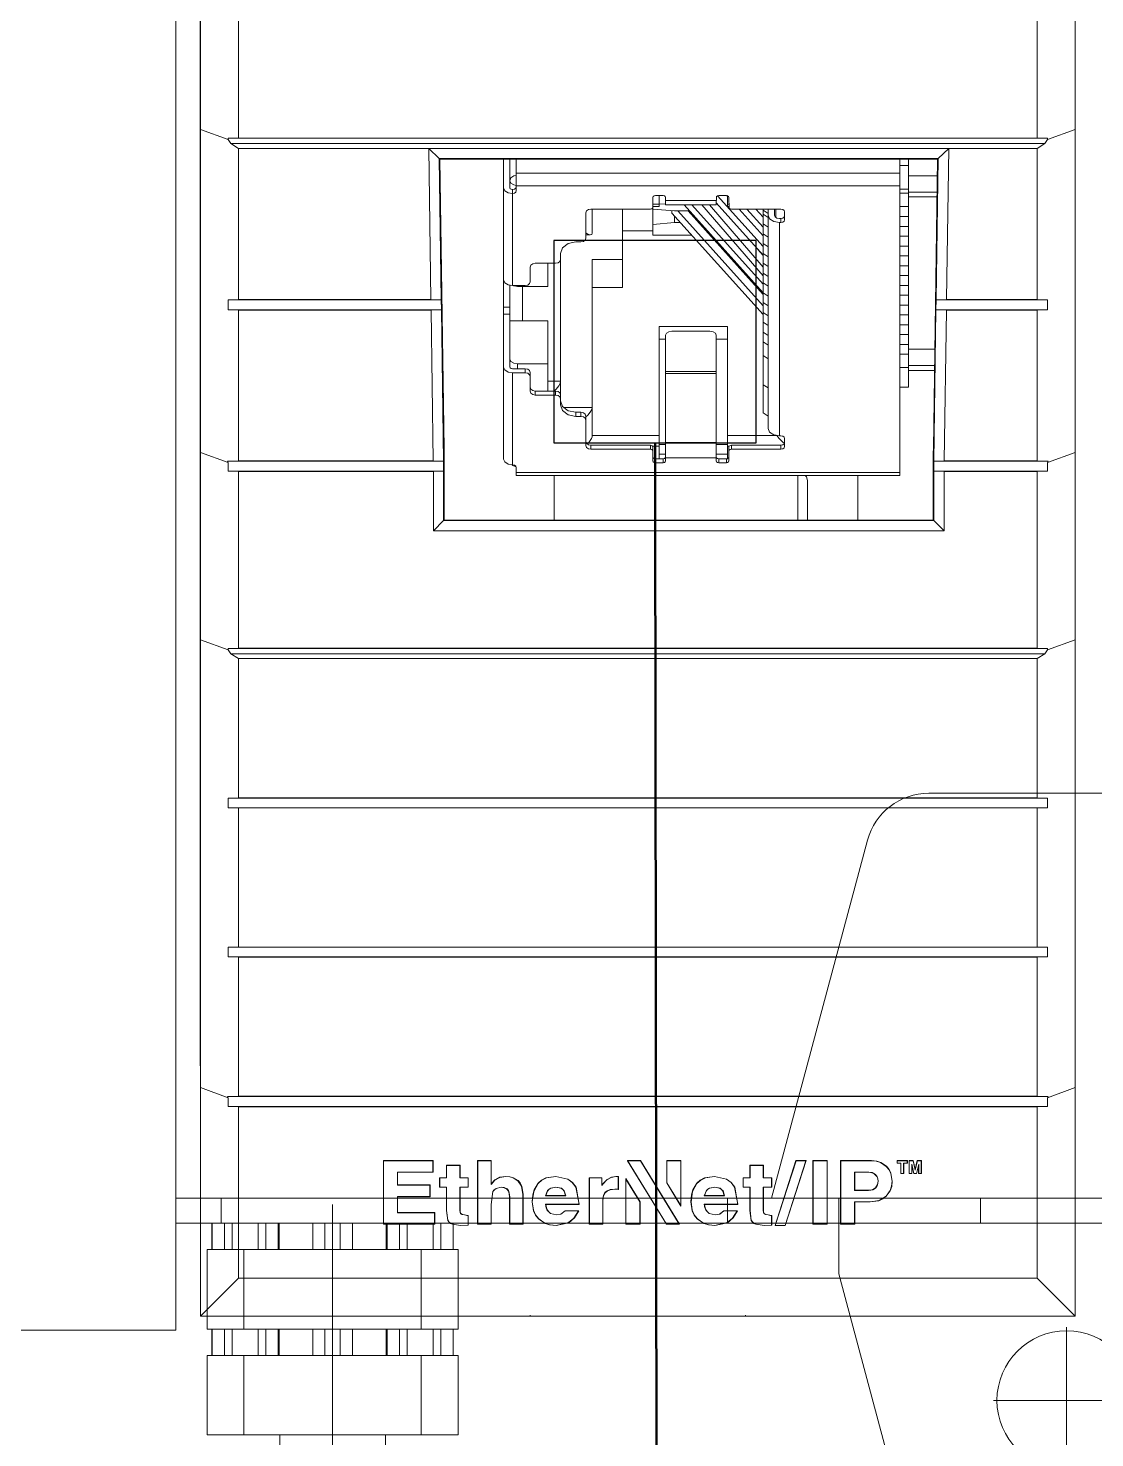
# Model space of a CAD drawing. Header units: millimetres. Extents: x 0 to 3780, y 0 to 2673.
# Drawn here: x 491.4 to 533.5, y 932.5 to 988.3 of the extents above; entities that cross this region are included whole.
import ezdxf
from ezdxf.enums import TextEntityAlignment as Align

# ---------------------------------------------------------------- set-up
doc = ezdxf.new("R2010")
doc.units = ezdxf.units.MM
for name, color, linetype, lineweight in [('AM_0', 7, 'Continuous', 5), ('AM_7', 7, 'Continuous', 5), ('AM_9', 6, 'Continuous', 5), ('EPLAN440', 73, 'Continuous', 5), ('EPLAN500', 7, 'Continuous', 5), ('EPLAN501', 7, 'Continuous', 5), ('EPLAN578', 7, 'Continuous', 5), ('EPLAN700', 12, 'Continuous', 5), ('EPLAN706', 5, 'Continuous', 5), ('EPLAN710', 5, 'Continuous', 5), ('EPLAN712', 5, 'Continuous', 5), ('EPLAN714', 7, 'Continuous', 5)]:
    doc.layers.add(name, color=color, linetype=linetype, lineweight=lineweight)
doc.styles.add('Tahoma', font='')
doc.styles.get('Tahoma').set_extended_font_data('Tahoma')

# ---------------------------------------------------------------- blocks, each defined once
blk = doc.blocks.new('5_45185')
at = {"layer": 'EPLAN578', "linetype": 'Continuous', "lineweight": 0, "ltscale": 4}
for p, q in [((0.019, 0), (0.019, 77.918)), ((0.019, 49.768), (0.019, 50.582)), ((0.019, 46.912), (1.119, 46.512)), ((33.085, 46.166), (33.388, 46.361)), ((33.388, 46.361), (33.485, 46.512)), ((1.519, 46.166), (33.085, 46.166)), ((9.038, 46.165), (9.125, 40.194)), ((9.453, 45.773), (9.478, 45.747)), ((12, 33.881), (12, 45.747)), ((12.5, 44.496), (12.5, 45.747)), ((27.65, 33.23), (27.65, 45.747)), ((29.089, 40.184), (29.171, 45.773)), ((0.019, 42.183), (0.019, 45.325)), ((12.5, 45.181), (27.65, 45.181)), ((27.65, 45.486), (28, 45.486)), ((12, 44.606), (12.047, 44.494)), ((12.29, 45.003), (12.4, 45.087)), ((12.29, 44.791), (12.4, 44.721)), ((12.4, 45.087), (12.5, 45.107)), ((12.4, 44.721), (12.5, 44.704)), ((12.425, 44.557), (12.48, 44.599)), ((12.48, 44.599), (12.5, 44.657)), ((12.5, 44.687), (27.65, 44.687)), ((28, 45.081), (29.136, 45.081)), ((12.047, 44.494), (12.175, 44.411)), ((12.175, 44.411), (12.35, 44.381)), ((12.263, 44.574), (12.3, 44.55)), ((12.3, 44.55), (12.35, 44.542)), ((12.35, 44.542), (12.425, 44.557)), ((12.35, 44.381), (12.425, 44.396)), ((12.425, 44.396), (12.48, 44.439)), ((12.48, 44.439), (12.5, 44.496)), ((17.9, 44.228), (17.913, 44.266)), ((17.9, 43.845), (17.9, 44.228)), ((17.913, 44.266), (17.95, 44.294)), ((17.95, 44.294), (18, 44.304)), ((18, 44.304), (18.3, 44.304)), ((18.15, 43.865), (18.15, 44.304)), ((18.3, 44.304), (18.35, 44.294)), ((18.35, 44.294), (18.387, 44.266)), ((18.387, 44.266), (18.4, 44.228)), ((18.4, 43.932), (18.4, 44.228)), ((18.4, 44.11), (20.4, 44.11)), ((20.413, 44.266), (20.45, 44.294)), ((20.45, 44.294), (20.5, 44.304)), ((20.452, 44.295), (22.25, 42.29)), ((20.5, 44.304), (20.8, 44.304)), ((20.8, 44.304), (20.85, 44.294)), ((20.823, 44.3), (20.85, 44.27)), ((20.85, 44.294), (20.887, 44.266)), ((20.887, 44.266), (20.9, 44.228)), ((20.9, 44.228), (20.913, 43.807)), ((27.65, 44.555), (28, 44.555)), ((27.65, 44.394), (28, 44.394)), ((28, 44.439), (29.126, 44.439)), ((28, 44.247), (29.124, 44.247)), ((15.277, 43.692), (15.35, 43.748)), ((15.35, 43.748), (15.45, 43.768)), ((15.45, 43.768), (17.8, 43.768)), ((15.5, 42.819), (15.5, 43.768)), ((16.7, 40.664), (16.7, 43.768)), ((17.8, 43.768), (17.85, 43.778)), ((17.85, 43.778), (17.887, 43.807)), ((17.887, 43.807), (17.9, 43.845)), ((17.9, 43.967), (18.15, 43.967)), ((17.9, 43.864), (18.15, 43.865)), ((17.9, 42.739), (17.9, 43.845)), ((17.9, 43.768), (18.75, 43.692)), ((18.15, 43.956), (18.4, 43.979)), ((18.75, 43.692), (19.346, 43.692)), ((18.75, 43.232), (18.75, 43.499)), ((18.886, 43.692), (22.25, 39.94)), ((19.13, 43.932), (22.25, 40.453)), ((19.29, 43.692), (22.25, 40.391)), ((19.44, 43.932), (22.25, 40.798)), ((19.832, 43.932), (22.25, 41.128)), ((20.129, 43.932), (22.25, 41.472)), ((20.4, 44.008), (22.25, 41.945)), ((20.85, 43.967), (20.9, 43.967)), ((20.913, 43.807), (20.95, 43.778)), ((20.95, 43.778), (21, 43.768)), ((21, 43.768), (22.95, 43.768)), ((21.3, 43.768), (22.25, 42.709)), ((21.609, 43.768), (22.25, 43.054)), ((21.963, 43.768), (22.25, 43.449)), ((22.25, 41.232), (22.25, 43.768)), ((22.25, 43.719), (22.45, 43.591)), ((22.25, 43.566), (22.45, 43.438)), ((22.45, 43.521), (22.51, 43.377)), ((22.75, 43.442), (22.75, 43.768)), ((22.95, 43.768), (23.025, 43.753)), ((23.025, 43.753), (23.08, 43.711)), ((23.08, 43.711), (23.1, 43.653)), ((23.08, 43.45), (23.1, 43.508)), ((23.1, 43.347), (23.1, 43.653)), ((27.65, 43.863), (28, 43.863)), ((27.65, 43.48), (28, 43.48)), ((12, 43.032), (12, 43.1)), ((16.7, 42.913), (17.9, 42.913)), ((17.9, 43.155), (18.75, 43.232)), ((18.75, 43.232), (18.989, 43.232)), ((19.702, 43.232), (19.758, 43.232)), ((22.25, 43.183), (22.45, 43.055)), ((22.51, 43.377), (22.675, 43.271)), ((22.675, 43.271), (22.9, 43.232)), ((22.727, 43.457), (22.8, 43.41)), ((22.8, 43.41), (22.9, 43.393)), ((22.9, 43.393), (22.95, 43.393)), ((22.9, 43.232), (22.95, 43.232)), ((22.95, 43.393), (23.025, 43.408)), ((23.025, 43.408), (23.08, 43.45)), ((23.025, 43.247), (23.08, 43.289)), ((23.08, 43.289), (23.1, 43.347)), ((27.65, 43.084), (28, 43.084)), ((14.33, 42.236), (14.55, 42.404)), ((14.55, 42.404), (14.85, 42.466)), ((14.85, 42.466), (15.05, 42.466)), ((15.05, 42.466), (15.15, 42.486)), ((15.15, 42.486), (15.223, 42.543)), ((15.223, 42.543), (15.25, 42.619)), ((15.25, 42.825), (15.328, 42.777)), ((15.25, 42.749), (15.425, 42.749)), ((15.328, 42.777), (15.425, 42.749)), ((15.425, 42.749), (15.48, 42.766)), ((15.48, 42.766), (15.5, 42.819)), ((17.9, 42.739), (19.431, 42.739)), ((20.145, 42.739), (20.2, 42.739)), ((22.25, 42.788), (22.45, 42.66)), ((22.25, 42.405), (22.45, 42.277)), ((27.65, 42.701), (28, 42.701)), ((22.044, 42.175), (22.25, 41.936)), ((22.16, 42.046), (22.164, 42.036)), ((22.25, 42.01), (22.45, 41.881)), ((27.65, 42.306), (28, 42.306)), ((27.65, 41.923), (28, 41.923)), ((0.019, 37.879), (0.019, 41.635)), ((13.077, 41.547), (13.15, 41.603)), ((13.15, 41.603), (13.25, 41.623)), ((13.25, 41.623), (14.05, 41.623)), ((13.75, 40.712), (13.75, 41.623)), ((14.05, 41.623), (14.15, 41.644)), ((14.15, 41.644), (14.223, 41.7)), ((14.223, 41.7), (14.25, 41.777)), ((15.5, 41.774), (16.7, 41.774)), ((22.25, 41.627), (22.45, 41.498)), ((27.65, 41.528), (28, 41.528)), ((12, 40.967), (12.047, 40.855)), ((12.047, 40.855), (12.175, 40.772)), ((12.175, 40.772), (12.35, 40.742)), ((12.25, 37.52), (12.25, 40.76)), ((12.392, 40.742), (12.4, 40.737)), ((12.4, 40.737), (12.55, 40.712)), ((12.75, 39.351), (12.75, 40.712)), ((12.85, 40.742), (12.95, 40.763)), ((12.95, 40.763), (13.023, 40.819)), ((13.023, 40.819), (13.05, 40.896)), ((22.25, 41.232), (22.45, 41.103)), ((22.25, 39.675), (22.25, 41.232)), ((22.25, 40.849), (22.45, 40.72)), ((27.65, 41.145), (28, 41.145)), ((27.65, 40.749), (28, 40.749)), ((0.019, 40.236), (0.019, 40.601)), ((1.119, 39.784), (1.119, 40.184)), ((9.125, 40.194), (9.535, 40.184)), ((15.5, 40.664), (16.7, 40.664)), ((22.25, 40.453), (22.45, 40.325)), ((27.65, 40.366), (28, 40.366)), ((29.083, 39.784), (29.089, 40.184)), ((33.485, 39.784), (33.485, 40.184)), ((0.019, 39.372), (0.019, 40.111)), ((1.519, 39.775), (9.131, 39.775)), ((12, 39.891), (12.25, 39.891)), ((12, 39.609), (12.25, 39.609)), ((22.25, 40.07), (22.45, 39.942)), ((22.25, 39.675), (22.45, 39.546)), ((22.25, 35.714), (22.25, 39.675)), ((27.65, 39.971), (28, 39.971)), ((27.65, 39.588), (28, 39.588)), ((29.492, 39.775), (33.085, 39.775)), ((33.085, 39.775), (33.485, 39.784)), ((12.25, 39.351), (13.75, 39.351)), ((13.75, 36.575), (13.75, 39.351)), ((18.15, 39.121), (20.85, 39.121)), ((18.15, 33.894), (18.15, 39.121)), ((20.85, 33.904), (20.85, 39.121)), ((22.25, 39.292), (22.45, 39.163)), ((27.65, 39.193), (28, 39.193)), ((18.15, 38.623), (18.4, 38.623)), ((18.4, 38.777), (18.433, 38.857)), ((18.4, 33.81), (18.4, 38.777)), ((18.433, 38.857), (18.525, 38.916)), ((18.525, 38.916), (18.65, 38.938)), ((18.65, 38.938), (20.15, 38.938)), ((20.367, 38.857), (20.4, 38.777)), ((20.4, 33.81), (20.4, 38.777)), ((20.4, 38.623), (20.85, 38.623)), ((22.25, 38.897), (22.45, 38.768)), ((22.25, 38.514), (22.45, 38.385)), ((27.65, 38.81), (28, 38.81)), ((22.25, 37.982), (22.45, 37.853)), ((27.65, 38.415), (28, 38.415)), ((27.65, 38.032), (28, 38.032)), ((28, 38.223), (29.035, 38.223)), ((0.019, 34.251), (0.019, 37.605)), ((12, 37.52), (12.047, 37.408)), ((12.047, 37.408), (12.175, 37.325)), ((12.25, 37.84), (12.29, 37.744)), ((12.25, 37.52), (12.263, 37.488)), ((12.263, 37.488), (12.3, 37.464)), ((12.29, 37.744), (12.4, 37.673)), ((12.3, 37.464), (12.35, 37.456)), ((12.35, 37.456), (12.85, 37.456)), ((12.4, 37.673), (12.55, 37.647)), ((12.55, 37.647), (13.75, 37.647)), ((12.55, 37.456), (12.55, 37.647)), ((12.85, 37.456), (12.95, 37.435)), ((12.95, 37.435), (13.023, 37.379)), ((13.023, 37.379), (13.05, 37.303)), ((18.4, 37.35), (20.4, 37.35)), ((27.65, 37.5), (28, 37.5)), ((28, 37.58), (29.026, 37.58)), ((28, 37.389), (29.023, 37.389)), ((12.175, 37.325), (12.35, 37.295)), ((12.35, 37.295), (12.85, 37.295)), ((12.95, 37.275), (13.023, 37.219)), ((13.023, 37.219), (13.05, 37.142)), ((13.05, 36.567), (13.05, 37.303)), ((14.175, 36.774), (14.23, 36.875)), ((14.23, 36.875), (14.25, 36.959)), ((18.4, 37.263), (20.4, 37.263)), ((22.25, 36.825), (22.45, 36.696)), ((12, 36.091), (12, 36.556)), ((13.05, 36.728), (13.077, 36.652)), ((13.05, 36.567), (13.077, 36.491)), ((13.077, 36.652), (13.15, 36.595)), ((13.077, 36.491), (13.15, 36.435)), ((13.15, 36.595), (13.25, 36.575)), ((13.15, 36.435), (13.25, 36.414)), ((13.25, 36.575), (14.05, 36.575)), ((13.992, 36.575), (14.078, 36.653)), ((14.05, 36.575), (14.15, 36.554)), ((14.078, 36.653), (14.175, 36.774)), ((14.15, 36.554), (14.223, 36.498)), ((14.15, 36.394), (14.223, 36.338)), ((14.223, 36.498), (14.25, 36.422)), ((14.223, 36.338), (14.25, 36.261)), ((27.65, 36.73), (28, 36.73)), ((27.65, 33.477), (27.65, 36.455)), ((14.25, 36.192), (14.33, 35.962)), ((14.25, 36.031), (14.33, 35.801)), ((14.33, 35.962), (14.55, 35.794)), ((14.33, 35.801), (14.55, 35.633)), ((14.379, 35.925), (15.5, 35.925)), ((14.55, 35.794), (14.85, 35.732)), ((14.85, 35.732), (15.05, 35.732)), ((15.05, 35.732), (15.15, 35.712)), ((15.15, 35.712), (15.223, 35.656)), ((15.328, 35.619), (15.425, 35.739)), ((15.425, 35.739), (15.48, 35.841)), ((15.48, 35.841), (15.5, 35.925)), ((22.25, 35.714), (22.45, 35.586)), ((14.55, 35.633), (14.85, 35.572)), ((15.15, 35.551), (15.223, 35.495)), ((15.223, 35.656), (15.25, 35.579)), ((15.223, 35.495), (15.25, 35.418)), ((15.25, 35.548), (15.328, 35.619)), ((15.25, 34.422), (15.25, 35.579)), ((15.25, 34.583), (15.277, 34.507)), ((15.36, 34.544), (15.465, 34.696)), ((15.465, 34.696), (15.492, 34.764)), ((15.492, 34.764), (15.5, 34.814)), ((20.85, 34.814), (22.792, 34.814)), ((22.51, 34.95), (22.675, 34.844)), ((22.675, 34.844), (22.9, 34.806)), ((22.888, 34.692), (23.046, 34.539)), ((22.95, 34.806), (23.025, 34.79)), ((23.025, 34.79), (23.08, 34.748)), ((23.08, 34.748), (23.1, 34.691)), ((23.1, 34.384), (23.1, 34.691)), ((0.019, 34.148), (1.119, 33.748)), ((15.25, 34.422), (15.277, 34.346)), ((15.277, 34.507), (15.35, 34.451)), ((15.277, 34.346), (15.35, 34.29)), ((15.301, 34.488), (15.36, 34.544)), ((15.35, 34.451), (15.45, 34.43)), ((15.35, 34.29), (15.45, 34.269)), ((15.45, 34.43), (17.8, 34.43)), ((17.8, 34.43), (17.834, 34.425)), ((17.834, 34.425), (17.864, 34.412)), ((17.85, 34.259), (17.887, 34.231)), ((17.864, 34.412), (17.887, 34.392)), ((17.887, 34.231), (17.9, 34.193)), ((17.894, 34.38), (17.9, 34.353)), ((17.9, 33.81), (17.9, 34.353)), ((18.15, 34.46), (18.4, 34.46)), ((18.15, 34.077), (18.4, 34.077)), ((18.4, 34.545), (20.4, 34.545)), ((20.4, 34.46), (20.85, 34.46)), ((20.4, 34.077), (20.85, 34.077)), ((20.85, 34.392), (20.913, 34.392)), ((20.9, 34.353), (20.902, 34.367)), ((20.9, 33.81), (20.9, 34.353)), ((20.9, 34.193), (20.913, 34.231)), ((20.902, 34.367), (20.913, 34.392)), ((20.913, 34.392), (20.936, 34.412)), ((20.913, 34.231), (20.95, 34.259)), ((20.936, 34.412), (20.966, 34.425)), ((20.95, 34.259), (21, 34.269)), ((20.966, 34.425), (21, 34.43)), ((21, 34.43), (22.95, 34.43)), ((22.95, 34.43), (23.025, 34.445)), ((23.025, 34.445), (23.08, 34.487)), ((23.025, 34.285), (23.08, 34.327)), ((23.046, 34.539), (23.087, 34.509)), ((23.08, 34.487), (23.1, 34.545)), ((23.08, 34.327), (23.1, 34.384)), ((1.084, 33.802), (1.119, 33.748)), ((1.119, 33.402), (1.119, 33.748)), ((9.219, 33.813), (9.628, 33.803)), ((9.629, 33.402), (9.629, 33.802)), ((12, 33.881), (12.047, 33.769)), ((12.047, 33.769), (12.175, 33.687)), ((12.175, 33.687), (12.35, 33.656)), ((12.335, 33.659), (12.366, 33.624)), ((12.366, 33.624), (12.475, 33.574)), ((12.425, 33.641), (12.48, 33.599)), ((12.475, 33.574), (12.489, 33.572)), ((12.48, 33.599), (12.5, 33.542)), ((12.5, 33.23), (12.5, 33.542)), ((17.9, 33.97), (17.913, 33.932)), ((17.9, 33.81), (17.913, 33.771)), ((17.913, 33.932), (17.95, 33.904)), ((17.913, 33.771), (17.95, 33.743)), ((17.95, 33.904), (18, 33.894)), ((17.95, 33.743), (18, 33.733)), ((18, 33.894), (18.3, 33.894)), ((18.3, 33.894), (18.35, 33.904)), ((18.35, 33.904), (18.387, 33.932)), ((18.35, 33.743), (18.387, 33.771)), ((18.387, 33.932), (18.4, 33.97)), ((18.387, 33.771), (18.4, 33.81)), ((18.4, 33.927), (20.4, 33.927)), ((20.4, 33.97), (20.413, 33.932)), ((20.4, 33.81), (20.413, 33.771)), ((20.413, 33.932), (20.45, 33.904)), ((20.413, 33.771), (20.45, 33.743)), ((20.45, 33.904), (20.5, 33.894)), ((20.45, 33.743), (20.5, 33.733)), ((20.5, 33.894), (20.8, 33.894)), ((20.8, 33.894), (20.817, 33.895)), ((20.817, 33.895), (20.85, 33.904)), ((20.85, 33.904), (20.877, 33.921)), ((20.85, 33.876), (20.85, 33.894)), ((20.85, 33.743), (20.887, 33.771)), ((20.877, 33.921), (20.894, 33.944)), ((20.887, 33.771), (20.9, 33.81)), ((20.894, 33.944), (20.9, 33.97)), ((28.995, 33.802), (33.52, 33.802)), ((33.485, 33.402), (33.485, 33.748)), ((1.519, 33.395), (9.223, 33.395)), ((9.223, 33.395), (9.629, 33.402)), ((9.223, 31.045), (9.223, 33.395)), ((9.629, 31.45), (9.629, 33.402)), ((12.5, 33.35), (27.65, 33.35)), ((12.5, 33.23), (27.65, 33.23)), ((14, 31.47), (14, 33.23)), ((23.62, 31.47), (23.62, 33.23)), ((23.916, 33.23), (23.964, 33.176)), ((23.964, 33.176), (24, 33.041)), ((24, 31.47), (24, 33.041)), ((26, 31.47), (26, 33.23)), ((28.995, 33.402), (29.4, 33.395)), ((33.085, 33.395), (33.485, 33.402)), ((0.019, 28.028), (0.019, 28.76)), ((0.019, 25.974), (0.019, 28.302)), ((0.019, 27.038), (0.019, 27.611)), ((0.019, 26.741), (1.119, 26.341)), ((33.388, 26.19), (33.485, 26.341)), ((0.019, 23.437), (0.019, 26.129)), ((0.019, 25.879), (0.019, 25.973)), ((0.019, 25.298), (0.019, 25.666)), ((1.519, 25.995), (33.085, 25.995)), ((33.085, 25.995), (33.388, 26.19)), ((0.019, 25.493), (0.019, 25.515)), ((0.019, 24.966), (0.019, 25.298)), ((0.019, 25.171), (0.019, 25.242)), ((0.019, 24.598), (0.019, 24.966)), ((0.019, 24.838), (0.019, 24.943)), ((0.019, 24.793), (0.019, 24.815)), ((0.019, 24.292), (0.019, 24.598)), ((0.019, 24.471), (0.019, 24.542)), ((0.019, 23.898), (0.019, 24.292)), ((0.019, 24.093), (0.019, 24.115)), ((0.019, 23.592), (0.019, 23.898)), ((0.019, 23.771), (0.019, 23.842)), ((0.019, 23.283), (0.019, 23.437)), ((0.019, 23.285), (0.019, 23.379)), ((0.019, 23.285), (0.019, 23.129)), ((0.019, 23.191), (0.019, 23.216)), ((0.019, 23.191), (0.019, 20.498)), ((0.019, 21.647), (0.019, 22.22)), ((1.119, 20.101), (1.119, 20.483)), ((1.519, 20.092), (33.085, 20.092)), ((33.085, 20.092), (33.485, 20.101)), ((33.485, 20.101), (33.485, 20.483)), ((1.119, 14.198), (1.119, 14.58)), ((33.485, 14.198), (33.485, 14.58)), ((1.519, 14.189), (33.085, 14.189)), ((33.085, 14.189), (33.485, 14.198)), ((0.019, 9.032), (1.119, 8.632)), ((1.084, 8.686), (1.119, 8.632)), ((1.119, 8.286), (1.119, 8.632)), ((33.485, 8.286), (33.485, 8.632)), ((1.519, 8.279), (33.085, 8.279)), ((33.085, 8.279), (33.485, 8.286)), ((7.25, 3.633), (7.25, 6.147)), ((7.257, 6.14), (9.207, 6.14)), ((10.972, 3.633), (10.972, 6.147)), ((10.979, 6.14), (11.501, 6.14)), ((11.501, 6.14), (11.508, 6.147)), ((11.501, 5.206), (11.501, 6.14)), ((16.888, 6.147), (16.9, 6.14)), ((17.411, 6.147), (18.944, 3.633)), ((18.443, 5.267), (18.443, 6.147)), ((18.45, 6.14), (18.998, 6.14)), ((23.128, 3.58), (23.95, 6.147)), ((23.552, 6.14), (23.94, 6.14)), ((23.94, 6.14), (23.95, 6.147)), ((24.223, 3.633), (24.223, 6.147)), ((24.23, 6.14), (24.778, 6.14)), ((25.313, 3.633), (25.313, 6.147)), ((25.32, 6.14), (26.535, 6.14)), ((26.535, 6.147), (26.741, 6.127)), ((27.545, 6.043), (27.545, 6.147)), ((27.552, 6.14), (27.949, 6.14)), ((28.017, 5.633), (28.017, 6.147)), ((28.024, 6.14), (28.176, 6.14)), ((28.181, 6.147), (28.263, 5.803)), ((28.263, 5.803), (28.344, 6.147)), ((28.349, 6.14), (28.502, 6.14)), ((7.804, 5.177), (7.804, 5.692)), ((7.811, 5.685), (9.214, 5.685)), ((10.269, 5.955), (10.276, 5.962)), ((10.269, 5.464), (10.269, 5.955)), ((22.26, 5.955), (22.267, 5.962)), ((22.26, 5.464), (22.26, 5.955)), ((25.867, 4.969), (25.867, 5.692)), ((25.874, 5.685), (26.429, 5.685)), ((26.429, 5.692), (26.558, 5.672)), ((26.554, 5.666), (26.622, 5.636)), ((26.558, 5.672), (26.626, 5.642)), ((26.622, 5.636), (26.685, 5.591)), ((26.626, 5.642), (26.69, 5.597)), ((26.69, 5.597), (26.763, 5.502)), ((26.725, 6.123), (26.894, 6.072)), ((26.741, 6.127), (26.908, 6.074)), ((26.894, 6.072), (27.12, 5.921)), ((26.908, 6.074), (27.125, 5.926)), ((27.125, 5.926), (27.23, 5.797)), ((27.228, 5.788), (27.302, 5.632)), ((27.23, 5.797), (27.304, 5.647)), ((27.302, 5.632), (27.347, 5.339)), ((27.304, 5.647), (27.354, 5.339)), ((27.692, 6.043), (27.699, 6.05)), ((27.692, 5.633), (27.692, 6.043)), ((28.212, 5.64), (28.314, 5.64)), ((28.319, 5.633), (28.393, 5.944)), ((28.393, 5.633), (28.393, 5.944)), ((9.469, 5.094), (9.469, 5.471)), ((9.476, 5.464), (9.747, 5.464)), ((9.74, 5.094), (9.747, 5.101)), ((10.269, 4.173), (10.269, 5.101)), ((10.276, 5.094), (10.601, 5.094)), ((10.594, 5.464), (10.601, 5.471)), ((10.601, 5.094), (10.601, 5.471)), ((11.622, 4.994), (11.705, 5.05)), ((11.632, 4.993), (11.708, 5.044)), ((11.649, 5.379), (11.844, 5.483)), ((11.653, 5.391), (11.836, 5.488)), ((11.708, 5.044), (11.908, 5.096)), ((11.836, 5.488), (12.088, 5.525)), ((11.844, 5.483), (12.088, 5.518)), ((11.908, 5.103), (12.025, 5.084)), ((12.023, 5.077), (12.13, 5.022)), ((12.025, 5.084), (12.134, 5.028)), ((12.088, 5.525), (12.248, 5.511)), ((12.134, 5.028), (12.186, 4.97)), ((12.239, 5.506), (12.376, 5.467)), ((12.248, 5.511), (12.384, 5.471)), ((12.376, 5.467), (12.566, 5.353)), ((12.384, 5.471), (12.57, 5.359)), ((12.711, 5.136), (12.76, 4.809)), ((12.718, 5.136), (12.767, 4.809)), ((13.191, 4.932), (13.367, 5.249)), ((13.207, 4.999), (13.362, 5.253)), ((13.367, 5.249), (13.515, 5.378)), ((13.498, 5.374), (13.667, 5.462)), ((13.515, 5.378), (13.698, 5.465)), ((13.667, 5.462), (14.061, 5.525)), ((13.698, 5.465), (14.061, 5.518)), ((13.867, 5.064), (14.068, 5.103)), ((13.879, 5.062), (14.068, 5.096)), ((14.061, 5.525), (14.534, 5.419)), ((14.068, 5.103), (14.282, 5.056)), ((14.256, 5.061), (14.335, 5.011)), ((14.282, 5.056), (14.335, 5.011)), ((14.534, 5.419), (14.718, 5.288)), ((14.713, 5.282), (14.854, 5.099)), ((14.718, 5.288), (14.86, 5.103)), ((14.86, 5.103), (14.985, 4.415)), ((15.385, 3.633), (15.385, 5.471)), ((15.392, 5.464), (15.88, 5.464)), ((15.88, 5.175), (15.912, 5.219)), ((15.918, 5.215), (16.074, 5.382)), ((16.074, 5.382), (16.244, 5.484)), ((16.092, 5.405), (16.259, 5.497)), ((16.209, 5.001), (16.389, 5.021)), ((16.244, 5.484), (16.432, 5.518)), ((16.259, 5.497), (16.432, 5.525)), ((16.389, 5.021), (16.527, 5.014)), ((16.432, 5.525), (16.534, 5.52)), ((16.827, 3.633), (16.827, 5.436)), ((16.834, 5.411), (17.381, 4.519)), ((19.462, 4.932), (19.638, 5.249)), ((19.478, 4.999), (19.633, 5.253)), ((19.638, 5.249), (19.786, 5.378)), ((19.768, 5.374), (19.938, 5.462)), ((19.786, 5.378), (19.969, 5.465)), ((19.938, 5.462), (20.331, 5.525)), ((19.969, 5.465), (20.331, 5.518)), ((20.138, 5.064), (20.339, 5.103)), ((20.15, 5.062), (20.339, 5.096)), ((20.331, 5.525), (20.805, 5.419)), ((20.339, 5.103), (20.553, 5.056)), ((20.527, 5.061), (20.606, 5.011)), ((20.553, 5.056), (20.606, 5.011)), ((20.805, 5.419), (20.989, 5.288)), ((20.984, 5.282), (21.125, 5.099)), ((20.989, 5.288), (21.131, 5.103)), ((21.131, 5.103), (21.256, 4.415)), ((21.459, 5.094), (21.459, 5.471)), ((21.466, 5.464), (21.738, 5.464)), ((21.731, 5.094), (21.738, 5.101)), ((22.26, 4.173), (22.26, 5.101)), ((22.267, 5.094), (22.592, 5.094)), ((22.585, 5.464), (22.592, 5.471)), ((22.592, 5.094), (22.592, 5.471)), ((26.587, 5.006), (26.687, 5.069)), ((26.589, 4.999), (26.691, 5.064)), ((26.691, 5.064), (26.74, 5.119)), ((26.74, 5.119), (26.775, 5.186)), ((26.757, 5.5), (26.783, 5.426)), ((26.763, 5.502), (26.789, 5.428)), ((26.772, 5.199), (26.792, 5.333)), ((26.775, 5.186), (26.799, 5.333)), ((26.783, 5.426), (26.792, 5.333)), ((26.789, 5.428), (26.799, 5.333)), ((26.792, 5.333), (26.799, 5.333)), ((27.274, 4.97), (27.329, 5.142)), ((27.275, 4.956), (27.332, 5.126)), ((7.804, 4.088), (7.804, 4.729)), ((7.811, 4.722), (9.092, 4.722)), ((11.573, 4.923), (11.632, 4.993)), ((12.186, 4.97), (12.224, 4.868)), ((12.224, 4.868), (12.238, 4.712)), ((12.231, 4.712), (12.238, 4.712)), ((12.231, 3.633), (12.231, 4.712)), ((13.125, 4.522), (13.148, 4.791)), ((13.148, 4.791), (13.207, 4.999)), ((13.657, 4.756), (13.666, 4.763)), ((13.733, 4.942), (13.797, 5.013)), ((13.739, 4.961), (13.797, 5.013)), ((14.394, 4.94), (14.449, 4.763)), ((14.397, 4.948), (14.456, 4.756)), ((14.449, 4.763), (14.456, 4.756)), ((15.938, 4.73), (16.007, 4.877)), ((15.94, 4.764), (16.002, 4.882)), ((16.007, 4.877), (16.091, 4.946)), ((16.087, 4.952), (16.209, 5.001)), ((16.091, 4.946), (16.212, 4.995)), ((16.212, 4.995), (16.389, 5.014)), ((19.396, 4.522), (19.419, 4.791)), ((19.419, 4.791), (19.478, 4.999)), ((19.928, 4.756), (19.937, 4.763)), ((20.665, 4.94), (20.719, 4.763)), ((20.668, 4.948), (20.727, 4.756)), ((20.719, 4.763), (20.727, 4.756)), ((26.422, 4.976), (26.512, 4.984)), ((26.484, 4.52), (26.838, 4.576)), ((26.512, 4.984), (26.587, 5.006)), ((26.513, 4.977), (26.589, 4.999)), ((26.827, 4.564), (26.985, 4.637)), ((26.838, 4.576), (27.113, 4.743)), ((26.985, 4.637), (27.118, 4.738)), ((27.118, 4.738), (27.275, 4.956)), ((9.74, 4.169), (9.747, 4.169)), ((10.276, 4.094), (10.297, 4.047)), ((10.282, 4.097), (10.302, 4.052)), ((10.302, 4.052), (10.38, 4.02)), ((10.353, 4.02), (10.455, 4.003)), ((10.38, 4.02), (10.456, 4.009)), ((10.456, 4.009), (10.601, 3.972)), ((10.594, 3.967), (10.601, 3.972)), ((10.601, 3.596), (10.601, 3.972)), ((13.18, 4.164), (13.262, 3.99)), ((13.182, 4.182), (13.263, 4.001)), ((13.262, 3.99), (13.379, 3.84)), ((13.263, 4.001), (13.384, 3.845)), ((13.654, 4.422), (13.661, 4.415)), ((13.679, 4.276), (13.726, 4.172)), ((13.845, 4.058), (14.09, 4.003)), ((13.85, 4.063), (14.09, 4.01)), ((14.09, 4.01), (14.262, 4.035)), ((14.265, 4.028), (14.435, 4.156)), ((14.435, 4.156), (14.956, 4.156)), ((14.772, 3.869), (14.956, 4.156)), ((14.795, 3.887), (14.968, 4.163)), ((14.956, 4.156), (14.968, 4.163)), ((14.978, 4.422), (14.985, 4.415)), ((19.451, 4.164), (19.533, 3.99)), ((19.452, 4.182), (19.534, 4.001)), ((19.533, 3.99), (19.649, 3.84)), ((19.534, 4.001), (19.655, 3.845)), ((19.925, 4.422), (19.932, 4.415)), ((19.95, 4.276), (19.996, 4.172)), ((20.116, 4.058), (20.361, 4.003)), ((20.12, 4.063), (20.361, 4.01)), ((20.361, 4.01), (20.533, 4.035)), ((20.536, 4.028), (20.705, 4.156)), ((20.705, 4.156), (21.227, 4.156)), ((21.042, 3.869), (21.227, 4.156)), ((21.066, 3.887), (21.239, 4.163)), ((21.227, 4.156), (21.239, 4.163)), ((21.249, 4.422), (21.256, 4.415)), ((21.731, 4.169), (21.738, 4.169)), ((22.267, 4.094), (22.287, 4.047)), ((22.273, 4.097), (22.292, 4.052)), ((22.292, 4.052), (22.37, 4.02)), ((22.343, 4.02), (22.446, 4.003)), ((22.37, 4.02), (22.447, 4.009)), ((22.447, 4.009), (22.592, 3.972)), ((22.585, 3.967), (22.592, 3.972)), ((22.592, 3.596), (22.592, 3.972)), ((9.794, 3.789), (9.836, 3.727)), ((9.836, 3.727), (9.898, 3.676)), ((9.844, 3.708), (9.9, 3.667)), ((9.898, 3.676), (9.981, 3.637)), ((9.9, 3.667), (9.978, 3.631)), ((9.981, 3.637), (10.297, 3.587)), ((10.297, 3.587), (10.594, 3.602)), ((13.384, 3.845), (13.643, 3.666)), ((13.622, 3.668), (13.817, 3.605)), ((13.643, 3.666), (13.843, 3.607)), ((13.817, 3.605), (14.072, 3.58)), ((13.843, 3.607), (14.072, 3.587)), ((14.072, 3.587), (14.567, 3.7)), ((14.571, 3.693), (14.795, 3.887)), ((18.434, 3.64), (18.932, 3.64)), ((18.932, 3.64), (18.944, 3.633)), ((19.655, 3.845), (19.914, 3.666)), ((19.893, 3.668), (20.088, 3.605)), ((19.914, 3.666), (20.114, 3.607)), ((20.088, 3.605), (20.342, 3.58)), ((20.114, 3.607), (20.342, 3.587)), ((20.342, 3.587), (20.838, 3.7)), ((20.841, 3.693), (21.066, 3.887)), ((21.785, 3.789), (21.827, 3.727)), ((21.827, 3.727), (21.889, 3.676)), ((21.835, 3.708), (21.891, 3.667)), ((21.889, 3.676), (21.971, 3.637)), ((21.891, 3.667), (21.969, 3.631)), ((21.971, 3.637), (22.287, 3.587)), ((22.287, 3.587), (22.585, 3.602)), ((22.725, 3.58), (22.734, 3.587)), ((0.019, 0), (1.519, 1.5)), ((0.019, 0), (24.668, 0)), ((21.552, 0), (21.552, 0.04)), ((24.668, 0), (34.585, 0))]:
    blk.add_line(p, q, dxfattribs=at)
for points in [[(0.008, 9.9), (0, 135.9), (0.008, 135.9)], [(0.008, 77.918), (0.008, 9.9), (0.019, 9.9)], [(0.019, 77.655), (34.585, 77.655), (34.585, 0)], [(1.519, 51.438), (1.519, 46.573), (33.085, 46.573)], [(33.085, 51.438), (33.085, 46.573), (33.485, 46.566)], [(33.485, 46.566), (33.485, 46.512), (34.585, 46.912)], [(1.519, 46.573), (1.119, 46.566), (33.485, 46.566)], [(1.119, 46.566), (1.119, 46.512), (1.216, 46.361)], [(1.519, 46.166), (1.216, 46.361), (33.388, 46.361)], [(1.519, 46.166), (1.519, 40.194), (9.125, 40.194)], [(9.453, 45.773), (9.038, 46.165), (29.586, 46.165)], [(9.535, 40.184), (9.453, 45.773), (29.171, 45.773)], [(9.646, 34.288), (9.478, 45.747), (29.146, 45.747)], [(12.263, 44.574), (12.25, 44.606), (12.25, 45.747)], [(28, 36.73), (28, 38.415), (28, 40.749), (28, 41.528), (28, 45.747)], [(28.976, 33.966), (28.976, 34.064), (28.976, 34.155), (28.978, 34.288), (29.146, 45.747)], [(29.146, 45.747), (29.171, 45.773), (29.586, 46.165)], [(29.586, 46.165), (29.498, 40.194), (33.085, 40.194)], [(33.085, 46.166), (33.085, 40.194), (33.485, 40.184)], [(12.29, 44.791), (12.25, 44.888), (12.29, 45.003)], [(12.85, 40.742), (12.35, 40.742), (12.35, 44.542)], [(18.4, 43.932), (20.4, 43.932), (20.413, 44.266)], [(20.9, 43.865), (20.85, 43.865), (20.85, 44.294)], [(15.25, 42.619), (15.25, 43.615), (15.277, 43.692)], [(18.649, 43.701), (18.649, 43.611), (22.25, 39.596)], [(22.51, 34.95), (22.45, 35.095), (22.45, 43.768)], [(22.7, 43.768), (22.7, 43.521), (22.727, 43.457)], [(22.9, 43.232), (22.9, 34.806), (22.95, 34.806)], [(22.95, 43.393), (22.95, 43.232), (23.025, 43.247)], [(20.34, 42.583), (20.34, 42.528), (20.39, 42.528)], [(14.25, 36.031), (14.25, 36.422), (14.25, 42.006), (14.33, 42.236)], [(13.05, 40.896), (13.05, 41.47), (13.077, 41.547)], [(18.15, 34.814), (15.5, 34.814), (15.5, 41.774)], [(12.55, 40.742), (12.55, 40.712), (13.75, 40.712)], [(1.519, 40.194), (1.119, 40.184), (9.535, 40.184)], [(9.535, 40.184), (9.54, 39.784), (9.628, 33.803)], [(29.498, 40.194), (29.089, 40.184), (33.485, 40.184)], [(1.519, 39.775), (1.119, 39.784), (9.54, 39.784)], [(1.519, 39.775), (1.519, 33.813), (9.219, 33.813)], [(9.219, 33.813), (9.131, 39.775), (9.54, 39.784)], [(29.083, 39.784), (28.996, 33.803), (29.405, 33.813)], [(29.492, 39.775), (29.083, 39.784), (33.485, 39.784)], [(29.492, 39.775), (29.405, 33.813), (33.085, 33.813)], [(33.085, 39.775), (33.085, 33.813), (33.52, 33.802)], [(20.15, 38.938), (20.275, 38.916), (20.367, 38.857)], [(12.85, 37.456), (12.85, 37.295), (12.95, 37.275)], [(12.35, 37.295), (12.35, 33.656), (12.425, 33.641)], [(13.75, 36.677), (13.75, 36.959), (14.25, 36.959)], [(13.25, 36.575), (13.25, 36.414), (14.05, 36.414)], [(14.05, 36.575), (14.05, 36.414), (14.15, 36.394)], [(14.85, 35.732), (14.85, 35.572), (15.05, 35.572)], [(15.05, 35.732), (15.05, 35.572), (15.15, 35.551)], [(22.786, 34.825), (22.792, 34.814), (22.888, 34.692)], [(9.646, 34.288), (9.647, 34.155), (9.648, 34.064), (9.648, 33.966), (9.648, 31.47), (28.976, 31.47)], [(15.45, 34.43), (15.45, 34.269), (17.8, 34.269)], [(17.8, 34.43), (17.8, 34.269), (17.85, 34.259)], [(17.894, 34.38), (17.887, 34.392), (18.15, 34.392)], [(21, 34.43), (21, 34.269), (22.95, 34.269)], [(22.95, 34.43), (22.95, 34.269), (23.025, 34.285)], [(33.52, 33.802), (33.485, 33.748), (34.585, 34.148)], [(1.519, 33.813), (1.084, 33.802), (9.629, 33.802)], [(18, 33.894), (18, 33.733), (18.3, 33.733)], [(18.3, 33.894), (18.3, 33.733), (18.35, 33.743)], [(20.5, 33.894), (20.5, 33.733), (20.8, 33.733)], [(20.8, 33.894), (20.8, 33.733), (20.85, 33.743)], [(28.976, 33.966), (28.976, 31.47), (28.995, 31.45)], [(28.995, 33.802), (28.995, 33.402), (33.485, 33.402)], [(1.519, 33.395), (1.119, 33.402), (9.629, 33.402)], [(1.519, 33.395), (1.519, 26.402), (33.085, 26.402)], [(28.995, 33.402), (28.995, 31.45), (29.4, 31.045)], [(29.4, 31.045), (29.4, 33.395), (33.085, 33.395)], [(33.085, 33.395), (33.085, 26.402), (33.485, 26.395)], [(9.629, 31.45), (9.223, 31.045), (29.4, 31.045)], [(9.648, 31.47), (9.629, 31.45), (28.995, 31.45)], [(1.519, 26.402), (1.119, 26.395), (33.485, 26.395)], [(1.119, 26.395), (1.119, 26.341), (1.216, 26.19)], [(33.485, 26.395), (33.485, 26.341), (34.585, 26.741)], [(1.519, 25.995), (1.216, 26.19), (33.388, 26.19)], [(1.519, 25.995), (1.519, 20.492), (33.085, 20.492)], [(33.085, 25.995), (33.085, 20.492), (33.485, 20.483)], [(1.519, 20.492), (1.119, 20.483), (33.485, 20.483)], [(1.519, 20.092), (1.119, 20.101), (33.485, 20.101)], [(1.519, 20.092), (1.519, 14.589), (33.085, 14.589)], [(33.085, 20.092), (33.085, 14.589), (33.485, 14.58)], [(1.519, 14.589), (1.119, 14.58), (33.485, 14.58)], [(1.519, 14.189), (1.119, 14.198), (33.485, 14.198)], [(1.519, 14.189), (1.519, 8.696), (33.085, 8.696)], [(33.085, 14.189), (33.085, 8.696), (33.52, 8.686)], [(33.52, 8.686), (33.485, 8.632), (34.585, 9.032)], [(1.519, 8.696), (1.084, 8.686), (33.52, 8.686)], [(1.519, 8.279), (1.119, 8.286), (33.485, 8.286)], [(1.519, 8.279), (1.519, 1.5), (33.085, 1.5)], [(33.085, 8.279), (33.085, 1.5), (34.585, 0)], [(7.257, 6.14), (7.25, 6.147), (9.214, 6.147)], [(7.257, 6.14), (7.257, 3.64), (9.269, 3.64)], [(9.207, 6.14), (9.207, 5.692), (9.214, 5.685), (9.214, 6.147), (9.207, 6.14)], [(10.979, 6.14), (10.972, 6.147), (11.508, 6.147)], [(10.979, 6.14), (10.979, 3.64), (11.501, 3.64)], [(11.508, 6.147), (11.508, 5.231), (11.653, 5.391)], [(17.411, 6.147), (16.888, 6.147), (18.43, 3.633)], [(17.407, 6.14), (16.9, 6.14), (18.434, 3.64)], [(17.411, 6.147), (17.407, 6.14), (18.932, 3.64)], [(18.45, 6.14), (18.443, 6.147), (19.005, 6.147)], [(18.45, 6.14), (18.45, 5.269), (18.998, 4.371)], [(18.998, 6.14), (18.998, 4.371), (19.005, 4.347), (19.005, 6.147), (18.998, 6.14)], [(23.128, 3.58), (22.725, 3.58), (23.547, 6.147)], [(23.123, 3.587), (22.734, 3.587), (23.552, 6.14)], [(23.128, 3.58), (23.123, 3.587), (23.94, 6.14)], [(23.552, 6.14), (23.547, 6.147), (23.95, 6.147)], [(24.23, 6.14), (24.223, 6.147), (24.785, 6.147)], [(24.23, 6.14), (24.23, 3.64), (24.778, 3.64)], [(24.778, 6.14), (24.778, 3.64), (24.785, 3.633), (24.785, 6.147), (24.778, 6.14)], [(25.32, 6.14), (25.313, 6.147), (26.535, 6.147)], [(25.32, 6.14), (25.32, 3.64), (25.867, 3.64)], [(26.535, 6.147), (26.535, 6.14), (26.725, 6.123)], [(27.552, 6.14), (27.545, 6.147), (27.956, 6.147)], [(27.552, 6.14), (27.552, 6.05), (27.699, 6.05)], [(27.949, 6.14), (27.949, 6.05), (27.956, 6.043), (27.956, 6.147), (27.949, 6.14)], [(28.024, 6.14), (28.017, 6.147), (28.181, 6.147)], [(28.024, 6.14), (28.024, 5.64), (28.125, 5.64)], [(28.181, 6.147), (28.176, 6.14), (28.263, 5.772)], [(28.263, 5.803), (28.263, 5.772), (28.349, 6.14)], [(28.349, 6.14), (28.344, 6.147), (28.509, 6.147)], [(28.502, 6.14), (28.502, 5.64), (28.509, 5.633), (28.509, 6.147), (28.502, 6.14)], [(7.811, 5.685), (7.804, 5.692), (9.207, 5.692)], [(7.811, 5.685), (7.811, 5.184), (9.092, 5.184)], [(9.747, 5.955), (9.74, 5.962), (10.276, 5.962)], [(9.74, 5.962), (9.74, 5.471), (9.747, 5.464)], [(9.747, 5.464), (9.747, 5.955), (10.269, 5.955)], [(10.276, 5.962), (10.276, 5.471), (10.601, 5.471)], [(21.738, 5.955), (21.731, 5.962), (22.267, 5.962)], [(21.731, 5.962), (21.731, 5.471), (21.738, 5.464)], [(21.738, 5.464), (21.738, 5.955), (22.26, 5.955)], [(22.267, 5.962), (22.267, 5.471), (22.592, 5.471)], [(25.874, 5.685), (25.867, 5.692), (26.429, 5.692)], [(25.874, 5.685), (25.874, 4.976), (26.422, 4.976)], [(26.429, 5.692), (26.429, 5.685), (26.554, 5.666)], [(26.69, 5.597), (26.685, 5.591), (26.757, 5.5)], [(27.125, 5.926), (27.12, 5.921), (27.228, 5.788)], [(27.552, 6.05), (27.545, 6.043), (27.692, 6.043)], [(27.699, 5.64), (27.692, 5.633), (27.808, 5.633)], [(27.699, 6.05), (27.699, 5.64), (27.801, 5.64)], [(27.808, 6.043), (27.801, 6.05), (27.949, 6.05)], [(27.801, 6.05), (27.801, 5.64), (27.808, 5.633)], [(27.808, 5.633), (27.808, 6.043), (27.956, 6.043)], [(28.024, 5.64), (28.017, 5.633), (28.132, 5.633)], [(28.132, 5.944), (28.125, 6.004), (28.212, 5.64)], [(28.125, 6.004), (28.125, 5.64), (28.132, 5.633)], [(28.132, 5.633), (28.132, 5.944), (28.206, 5.633)], [(28.212, 5.64), (28.206, 5.633), (28.319, 5.633)], [(28.319, 5.633), (28.314, 5.64), (28.4, 6.004)], [(28.393, 5.944), (28.4, 6.004), (28.4, 5.64), (28.502, 5.64)], [(28.4, 5.64), (28.393, 5.633), (28.509, 5.633)], [(7.811, 5.184), (7.804, 5.177), (9.085, 5.177)], [(9.085, 5.177), (9.085, 4.729), (9.092, 4.722), (9.092, 5.184), (9.085, 5.177)], [(9.476, 5.464), (9.469, 5.471), (9.74, 5.471)], [(9.476, 5.101), (9.469, 5.094), (9.74, 5.094)], [(9.476, 5.464), (9.476, 5.101), (9.747, 5.101)], [(9.74, 5.094), (9.74, 4.169), (9.788, 3.786)], [(9.747, 5.101), (9.747, 4.169), (9.794, 3.789)], [(10.276, 5.471), (10.269, 5.464), (10.594, 5.464)], [(10.276, 5.094), (10.269, 5.101), (10.594, 5.101)], [(10.276, 5.094), (10.276, 4.173), (10.282, 4.097)], [(10.594, 5.464), (10.594, 5.101), (10.601, 5.094)], [(11.508, 5.231), (11.501, 5.206), (11.649, 5.379)], [(11.708, 5.044), (11.705, 5.05), (11.908, 5.103)], [(11.908, 5.103), (11.908, 5.096), (12.023, 5.077)], [(12.088, 5.525), (12.088, 5.518), (12.239, 5.506)], [(12.134, 5.028), (12.13, 5.022), (12.191, 4.945)], [(12.57, 5.359), (12.566, 5.353), (12.711, 5.136)], [(12.57, 5.359), (12.654, 5.266), (12.718, 5.136)], [(13.367, 5.249), (13.362, 5.253), (13.498, 5.374)], [(13.867, 5.064), (13.797, 5.013), (13.879, 5.062)], [(14.061, 5.525), (14.061, 5.518), (14.531, 5.413)], [(14.068, 5.103), (14.068, 5.096), (14.256, 5.061)], [(14.534, 5.419), (14.531, 5.413), (14.713, 5.282)], [(14.86, 5.103), (14.854, 5.099), (14.978, 4.422)], [(15.392, 5.464), (15.385, 5.471), (15.88, 5.471)], [(15.392, 5.464), (15.392, 3.64), (15.914, 3.64)], [(15.918, 5.215), (15.88, 5.164), (15.88, 5.471)], [(15.918, 5.215), (15.912, 5.219), (16.092, 5.405)], [(16.389, 5.021), (16.389, 5.014), (16.534, 5.007)], [(16.432, 5.525), (16.432, 5.518), (16.527, 5.513)], [(16.527, 5.513), (16.527, 5.014), (16.534, 5.007), (16.534, 5.52), (16.527, 5.513)], [(16.834, 5.411), (16.827, 5.436), (17.388, 4.521)], [(16.834, 5.411), (16.834, 3.64), (17.381, 3.64)], [(18.45, 5.269), (18.443, 5.267), (19.005, 4.347)], [(19.638, 5.249), (19.633, 5.253), (19.768, 5.374)], [(20.138, 5.064), (20.068, 5.013), (20.15, 5.062)], [(20.331, 5.525), (20.331, 5.518), (20.802, 5.413)], [(20.339, 5.103), (20.339, 5.096), (20.527, 5.061)], [(20.805, 5.419), (20.802, 5.413), (20.984, 5.282)], [(21.131, 5.103), (21.125, 5.099), (21.249, 4.422)], [(21.466, 5.464), (21.459, 5.471), (21.731, 5.471)], [(21.466, 5.101), (21.459, 5.094), (21.731, 5.094)], [(21.466, 5.464), (21.466, 5.101), (21.738, 5.101)], [(21.731, 5.094), (21.731, 4.169), (21.778, 3.786)], [(21.738, 5.101), (21.738, 4.169), (21.785, 3.789)], [(22.267, 5.471), (22.26, 5.464), (22.585, 5.464)], [(22.267, 5.094), (22.26, 5.101), (22.585, 5.101)], [(22.267, 5.094), (22.267, 4.173), (22.273, 4.097)], [(22.585, 5.464), (22.585, 5.101), (22.592, 5.094)], [(26.691, 5.064), (26.687, 5.069), (26.772, 5.199)], [(27.329, 5.142), (27.347, 5.339), (27.354, 5.339), (27.332, 5.126)], [(7.811, 4.722), (7.804, 4.729), (9.085, 4.729)], [(7.811, 4.722), (7.811, 4.095), (9.276, 4.095)], [(11.508, 4.417), (11.501, 4.417), (11.567, 4.926)], [(11.508, 3.633), (11.508, 4.417), (11.573, 4.923)], [(11.573, 4.923), (11.567, 4.926), (11.622, 4.994)], [(12.191, 4.945), (12.223, 4.833), (12.231, 4.712)], [(12.238, 4.712), (12.238, 3.64), (12.76, 3.64)], [(12.76, 4.809), (12.76, 3.64), (12.767, 3.633), (12.767, 4.809), (12.76, 4.809)], [(13.18, 4.164), (13.125, 4.522), (13.132, 4.522)], [(13.182, 4.182), (13.132, 4.522), (13.191, 4.932)], [(13.739, 4.961), (13.657, 4.756), (14.456, 4.756)], [(13.733, 4.942), (13.666, 4.763), (14.449, 4.763)], [(14.394, 4.94), (14.335, 5.011), (14.397, 4.948)], [(15.921, 4.561), (15.914, 4.561), (15.94, 4.764)], [(15.914, 4.561), (15.914, 3.64), (15.921, 3.633)], [(15.921, 3.633), (15.921, 4.561), (15.938, 4.73)], [(16.007, 4.877), (16.002, 4.882), (16.087, 4.952)], [(17.381, 4.519), (17.381, 3.64), (17.388, 3.633), (17.388, 4.521), (17.381, 4.519)], [(19.451, 4.164), (19.396, 4.522), (19.403, 4.522)], [(19.452, 4.182), (19.403, 4.522), (19.462, 4.932)], [(20.01, 4.961), (19.928, 4.756), (20.727, 4.756)], [(20.004, 4.942), (19.937, 4.763), (20.719, 4.763)], [(20.01, 4.961), (20.068, 5.013), (20.004, 4.942)], [(20.665, 4.94), (20.606, 5.011), (20.668, 4.948)], [(25.874, 4.976), (25.867, 4.969), (26.422, 4.969)], [(25.874, 4.513), (25.867, 4.52), (26.484, 4.52)], [(25.867, 4.52), (25.867, 3.64), (25.874, 3.633)], [(25.874, 3.633), (25.874, 4.513), (26.484, 4.513)], [(26.422, 4.976), (26.422, 4.969), (26.513, 4.977)], [(26.484, 4.52), (26.484, 4.513), (26.827, 4.564)], [(27.118, 4.738), (27.113, 4.743), (27.274, 4.97)], [(7.811, 4.095), (7.804, 4.088), (9.269, 4.088)], [(9.269, 4.088), (9.269, 3.64), (9.276, 3.633), (9.276, 4.095), (9.269, 4.088)], [(10.276, 4.094), (10.269, 4.173), (10.276, 4.173)], [(10.302, 4.052), (10.297, 4.047), (10.353, 4.02)], [(10.456, 4.009), (10.455, 4.003), (10.594, 3.967)], [(10.594, 3.967), (10.594, 3.602), (10.601, 3.596)], [(11.501, 4.417), (11.501, 3.64), (11.508, 3.633)], [(13.679, 4.276), (13.654, 4.422), (14.978, 4.422)], [(13.706, 4.224), (13.661, 4.415), (14.985, 4.415)], [(13.726, 4.172), (13.766, 4.13), (13.706, 4.224)], [(13.845, 4.058), (13.766, 4.13), (13.85, 4.063)], [(14.09, 4.01), (14.09, 4.003), (14.265, 4.028)], [(14.265, 4.028), (14.262, 4.035), (14.432, 4.163)], [(14.435, 4.156), (14.432, 4.163), (14.968, 4.163)], [(19.95, 4.276), (19.925, 4.422), (21.249, 4.422)], [(19.977, 4.224), (19.932, 4.415), (21.256, 4.415)], [(19.996, 4.172), (20.037, 4.13), (19.977, 4.224)], [(20.116, 4.058), (20.037, 4.13), (20.12, 4.063)], [(20.361, 4.01), (20.361, 4.003), (20.536, 4.028)], [(20.536, 4.028), (20.533, 4.035), (20.703, 4.163)], [(20.705, 4.156), (20.703, 4.163), (21.239, 4.163)], [(22.267, 4.094), (22.26, 4.173), (22.267, 4.173)], [(22.292, 4.052), (22.287, 4.047), (22.343, 4.02)], [(22.447, 4.009), (22.446, 4.003), (22.585, 3.967)], [(22.585, 3.967), (22.585, 3.602), (22.592, 3.596)], [(7.257, 3.64), (7.25, 3.633), (9.276, 3.633)], [(9.794, 3.789), (9.788, 3.786), (9.844, 3.708)], [(9.981, 3.637), (9.978, 3.631), (10.297, 3.58)], [(10.297, 3.587), (10.297, 3.58), (10.601, 3.596)], [(10.979, 3.64), (10.972, 3.633), (11.508, 3.633)], [(12.238, 3.64), (12.231, 3.633), (12.767, 3.633)], [(13.384, 3.845), (13.379, 3.84), (13.622, 3.668)], [(14.072, 3.587), (14.072, 3.58), (14.571, 3.693)], [(14.571, 3.693), (14.567, 3.7), (14.772, 3.869)], [(15.392, 3.64), (15.385, 3.633), (15.921, 3.633)], [(16.834, 3.64), (16.827, 3.633), (17.388, 3.633)], [(18.434, 3.64), (18.43, 3.633), (18.944, 3.633)], [(19.655, 3.845), (19.649, 3.84), (19.893, 3.668)], [(20.342, 3.587), (20.342, 3.58), (20.841, 3.693)], [(20.841, 3.693), (20.838, 3.7), (21.042, 3.869)], [(21.785, 3.789), (21.778, 3.786), (21.835, 3.708)], [(21.971, 3.637), (21.969, 3.631), (22.287, 3.58)], [(22.287, 3.587), (22.287, 3.58), (22.592, 3.596)], [(24.23, 3.64), (24.223, 3.633), (24.785, 3.633)], [(25.32, 3.64), (25.313, 3.633), (25.874, 3.633)], [(21.552, 0), (13.052, 0), (13.052, 0.04)]]:
    blk.add_lwpolyline(points, dxfattribs=at)
blk = doc.blocks.new('EPLSYM_LibrarySPECIAL_Symbol210_Variant2_Placement43')
at = {"layer": 'EPLAN700', "lineweight": 50, "ltscale": 36}
blk.add_line((0, 0), (0, -2), dxfattribs=at)
at = {"layer": 'EPLAN706', "lineweight": 25, "ltscale": 36}
blk.add_lwpolyline([(-4, 0), (4, 0), (4, 8), (-4, 8)], close=True, dxfattribs=at)
at = {"layer": 'EPLAN440', "color": 73, "style": 'Tahoma'}
blk.add_attdef('17_20300', text='', height=1.625, dxfattribs=at).set_placement((0, 13.75), align=Align.BOTTOM_LEFT)
at = {"layer": 'EPLAN500', "color": 7, "style": 'Tahoma'}
blk.add_attdef('17_20027', text='', height=1.625, dxfattribs=at).set_placement((0, 16.45), align=Align.BOTTOM_LEFT)
at = {"layer": 'EPLAN501', "color": 7, "style": 'Tahoma'}
blk.add_attdef('17_20011', text='', height=1.625, dxfattribs=at).set_placement((0, 19.15), align=Align.BOTTOM_LEFT)
at = {"layer": 'EPLAN712', "color": 5, "style": 'Tahoma'}
blk.add_attdef('17_20010', text='', height=2.257, dxfattribs=at).set_placement((0, 10), align=Align.BOTTOM_CENTER)
blk = doc.blocks.new('EPLSYM_LibrarySPECIAL_Symbol202_Variant0_Placement43_6')
at = {"layer": 'EPLAN700', "lineweight": 50, "ltscale": 36}
blk.add_lwpolyline([(0, 0), (0, -1375), (-693, -1375), (-693.128, -1286.958)], dxfattribs=at)
at = {"layer": 'EPLAN710', "color": 5, "style": 'Tahoma'}
blk.add_attdef('203_20010', text='', height=2.257, dxfattribs=at).set_placement((-1, 9.1), align=Align.BOTTOM_RIGHT)
at = {"layer": 'EPLAN714', "color": 7, "style": 'Tahoma'}
blk.add_attdef('203_20027', text='', height=1.625, dxfattribs=at).set_placement((-1, 6.4), align=Align.BOTTOM_LEFT)
for tag, p in [('203_20250', (-1, 3.7)), ('203_20011', (-1, 1))]:
    blk.add_attdef(tag, text='', height=1.625, dxfattribs=at).set_placement(p, align=Align.BOTTOM_RIGHT)

msp = doc.modelspace()

# ---------------------------------------------------------------- linework, layer by layer
at = {"layer": 'AM_0'}
for p, q in [((497.234, 936.8), (497.234, 1082.08)), ((526.986, 958.03), (537.873, 958.03)), ((520.781, 942.03), (524.572, 956.177)), ((497.234, 942.03), (672.584, 942.03)), ((497.234, 941.03), (672.584, 941.03)), ((498.665, 941.03), (498.665, 939.99)), ((498.675, 939.99), (498.675, 941.03)), ((499.161, 939.99), (499.161, 941.03)), ((499.464, 939.99), (499.464, 941.03)), ((500.793, 939.99), (500.793, 941.03)), ((501.317, 939.99), (501.317, 941.03)), ((502.646, 939.99), (502.646, 941.03)), ((503.132, 939.99), (503.132, 941.03)), ((503.737, 939.99), (503.737, 941.03)), ((504.223, 939.99), (504.223, 941.03)), ((505.552, 939.99), (505.552, 941.03)), ((506.076, 939.99), (506.076, 941.03)), ((507.405, 939.99), (507.405, 941.03)), ((507.708, 939.99), (507.708, 941.03)), ((508.194, 939.99), (508.194, 941.03)), ((508.203, 939.99), (508.203, 941.03)), ((523.434, 941.03), (523.434, 939.03)), ((498.479, 939.99), (498.479, 936.85)), ((498.479, 939.99), (508.389, 939.99)), ((499.931, 939.99), (499.931, 936.85)), ((503.434, 939.99), (503.434, 936.85)), ((506.938, 939.99), (506.938, 936.85)), ((508.389, 939.99), (508.389, 936.85)), ((523.434, 939.03), (525.617, 930.883)), ((508.389, 936.85), (498.479, 936.85)), ((498.665, 936.85), (498.665, 935.81)), ((498.675, 935.81), (498.675, 936.85)), ((499.161, 935.81), (499.161, 936.85)), ((499.464, 935.81), (499.464, 936.85)), ((500.793, 935.81), (500.793, 936.85)), ((501.317, 935.81), (501.317, 936.85)), ((502.646, 935.81), (502.646, 936.85)), ((503.132, 935.81), (503.132, 936.85)), ((503.737, 935.81), (503.737, 936.85)), ((504.223, 935.81), (504.223, 936.85)), ((505.552, 935.81), (505.552, 936.85)), ((506.076, 935.81), (506.076, 936.85)), ((507.405, 935.81), (507.405, 936.85)), ((507.708, 935.81), (507.708, 936.85)), ((508.194, 935.81), (508.194, 936.85)), ((508.203, 935.81), (508.203, 936.85)), ((487.334, 936.8), (497.234, 936.8)), ((498.479, 935.81), (498.479, 932.67)), ((498.479, 935.81), (508.389, 935.81)), ((499.931, 935.81), (499.931, 932.67)), ((503.434, 935.81), (503.434, 932.67)), ((506.938, 935.81), (506.938, 932.67)), ((508.389, 935.81), (508.389, 932.67)), ((498.479, 932.67), (508.389, 932.67)), ((501.349, 932.67), (501.349, 926.15)), ((505.519, 926.15), (505.519, 932.67))]:
    msp.add_line(p, q, dxfattribs=at)
msp.add_circle((532.434, 934.03), 2.75, dxfattribs=at)
msp.add_arc((526.986, 955.53), 2.5, 90, 165, dxfattribs=at)
at = {"layer": 'AM_7', "ltscale": 1.5}
for p, q in [((503.434, 941.774), (503.434, 925.406)), ((532.434, 931.143), (532.434, 936.918)), ((529.547, 934.03), (535.322, 934.03))]:
    msp.add_line(p, q, dxfattribs=at)
at = {"layer": 'AM_9', "ltscale": 2}
for p, q in [((499.034, 942.03), (499.034, 941.03)), ((519.034, 942.03), (519.034, 941.03)), ((523.434, 942.03), (523.434, 941.03)), ((529.034, 942.03), (529.034, 941.03)), ((500.49, 939.99), (500.49, 941.03)), ((501.279, 939.99), (501.279, 941.03)), ((505.59, 939.99), (505.59, 941.03)), ((506.379, 939.99), (506.379, 941.03)), ((500.49, 935.81), (500.49, 936.85)), ((501.279, 935.81), (501.279, 936.85)), ((505.59, 935.81), (505.59, 936.85)), ((506.379, 935.81), (506.379, 936.85))]:
    msp.add_line(p, q, dxfattribs=at)

# ---------------------------------------------------------------- block references
for name, p in [('EPLSYM_LibrarySPECIAL_Symbol202_Variant0_Placement43_6', (1209.302, 2256.846)), ('5_45185', (498.192, 937.361)), ('EPLSYM_LibrarySPECIAL_Symbol210_Variant2_Placement43', (516.174, 971.887))]:
    msp.add_blockref(name, p)

doc.saveas('drawing.dxf')
